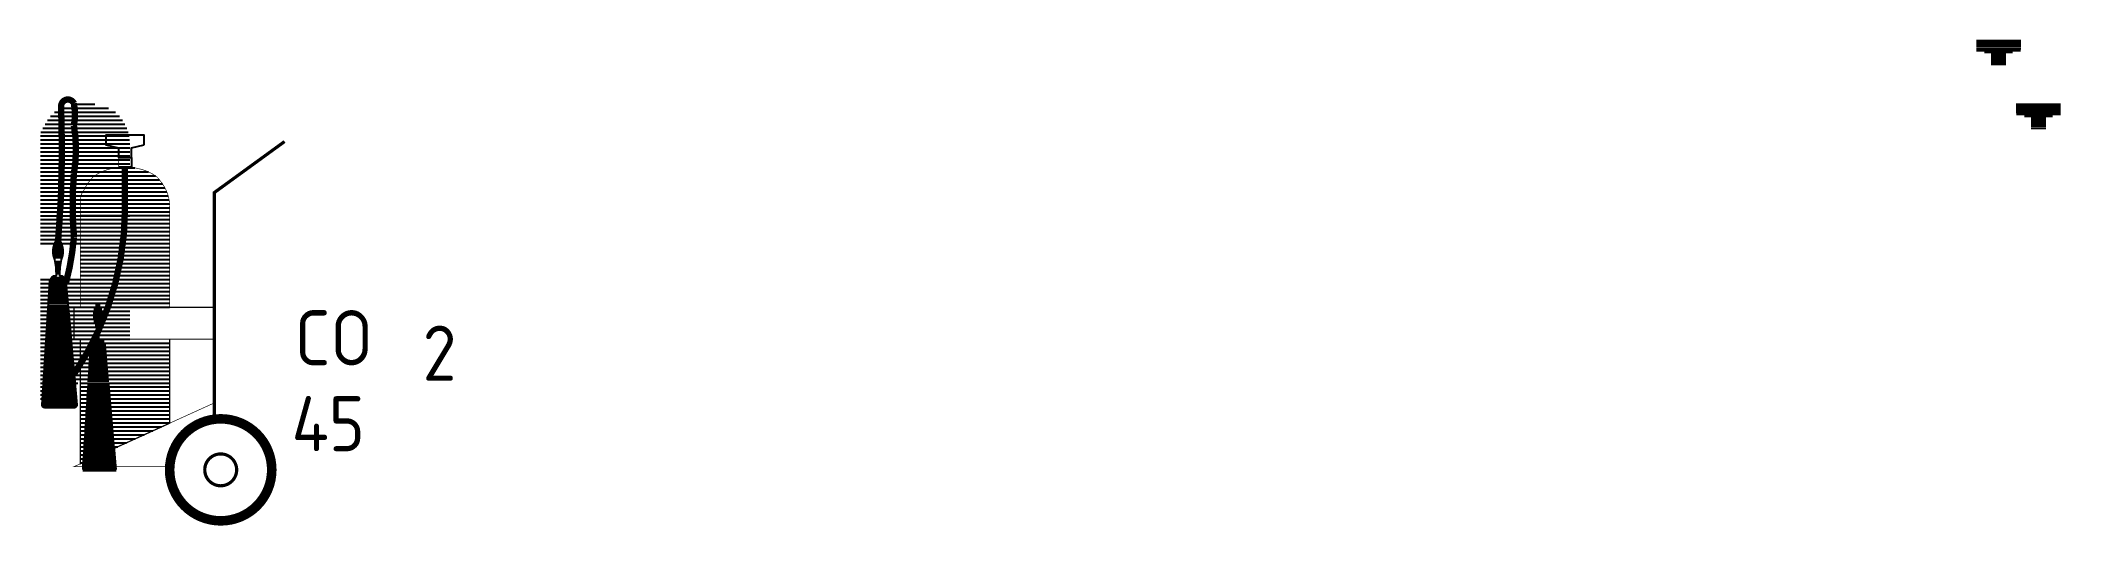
# Model space of a CAD drawing. Extents: x 148.6 to 221.9, y 35.2 to 52.9.
import ezdxf

# ---------------------------------------------------------------- set-up
doc = ezdxf.new("R2010")
doc.units = 0
doc.header["$LTSCALE"] = 2
doc.layers.get('0').update_dxf_attribs({"color": 16, "linetype": 'CONTINUOUS'})
for name, color, linetype in [('ROOD', 1, 'CONTINUOUS'), ('TXT', 7, 'CONTINUOUS'), ('VEILIG', 7, 'CONTINUOUS')]:
    doc.layers.add(name, color=color, linetype=linetype)
doc.styles.get("Standard").update_dxf_attribs({"font": 'ISO'})

# ---------------------------------------------------------------- blocks, each defined once
blk = doc.blocks.new('*X')
at = {"color": 0}
for p, q in [((151.017, 49.375), (152.405, 49.375)), ((151.017, 49.312), (152.405, 49.312)), ((151.017, 49.25), (152.405, 49.25)), ((151.017, 49.188), (152.405, 49.188)), ((151.017, 49.125), (152.405, 49.125)), ((151.02, 49.062), (152.401, 49.062)), ((151.27, 49), (152.151, 49)), ((151.479, 48.938), (151.942, 48.938)), ((151.479, 48.875), (151.942, 48.875)), ((151.479, 48.812), (151.942, 48.812)), ((151.479, 48.75), (151.942, 48.75)), ((151.479, 48.688), (151.942, 48.688)), ((151.479, 48.625), (151.942, 48.625)), ((90.575, 46.875), (92.925, 46.875)), ((90.669, 47), (92.831, 47)), ((90.796, 47.125), (92.704, 47.125)), ((91.017, 47.25), (92.483, 47.25)), ((91.443, 47.375), (92.057, 47.375)), ((90.35, 46.375), (93.133, 46.375)), ((90.35, 46.25), (93.147, 46.25)), ((90.369, 46.5), (93.104, 46.5)), ((90.431, 46.625), (93.061, 46.625)), ((90.499, 46.75), (93.001, 46.75)), ((90.35, 46.125), (93.15, 46.125)), ((90.35, 46), (93.15, 46)), ((90.35, 45.875), (93.15, 45.875)), ((90.35, 45.75), (93.15, 45.75)), ((90.35, 45.625), (93.15, 45.625)), ((90.35, 45.5), (93.15, 45.5)), ((90.35, 45.375), (93.15, 45.375)), ((90.35, 45.25), (93.15, 45.25)), ((90.35, 45.125), (93.15, 45.125)), ((90.35, 45), (93.15, 45)), ((90.35, 44.875), (93.15, 44.875)), ((90.35, 44.75), (93.15, 44.75)), ((90.35, 44.625), (93.15, 44.625)), ((90.35, 44.5), (93.15, 44.5)), ((90.35, 44.375), (93.15, 44.375)), ((90.35, 44.25), (93.15, 44.25)), ((90.35, 44.125), (93.15, 44.125)), ((90.35, 44), (93.15, 44)), ((90.35, 43.875), (93.15, 43.875)), ((90.35, 43.75), (93.15, 43.75)), ((90.35, 43.625), (93.15, 43.625)), ((90.35, 43.5), (93.15, 43.5)), ((90.35, 43.375), (93.15, 43.375)), ((90.35, 43.25), (93.15, 43.25)), ((90.35, 43.125), (93.15, 43.125)), ((90.827, 43.062), (90.973, 43.062)), ((90.891, 43.125), (90.909, 43.125)), ((90.35, 43), (93.15, 43)), ((90.746, 42.75), (91.054, 42.75)), ((90.749, 42.812), (91.051, 42.812)), ((90.749, 42.688), (91.051, 42.688)), ((90.759, 42.875), (91.041, 42.875)), ((90.759, 42.625), (91.041, 42.625)), ((90.776, 42.938), (91.024, 42.938)), ((90.776, 42.562), (91.024, 42.562)), ((90.8, 43), (91, 43)), ((90.813, 42.438), (90.987, 42.438)), ((90.35, 41.875), (93.15, 41.875)), ((90.65, 41.812), (91.15, 41.812)), ((90.665, 41.875), (91.135, 41.875)), ((90.705, 41.938), (91.095, 41.938)), ((90.824, 42.375), (90.976, 42.375)), ((90.833, 42.312), (90.967, 42.312)), ((90.84, 42.25), (90.96, 42.25)), ((90.845, 42.188), (90.955, 42.188)), ((90.848, 42.125), (90.952, 42.125)), ((90.85, 42.062), (90.95, 42.062)), ((90.35, 41.75), (93.15, 41.75)), ((90.35, 41.625), (93.15, 41.625)), ((90.35, 41.5), (93.15, 41.5)), ((90.35, 41.375), (93.15, 41.375)), ((90.35, 41.25), (93.15, 41.25)), ((90.611, 41.188), (91.205, 41.188)), ((90.615, 41.25), (91.2, 41.25)), ((90.619, 41.312), (91.194, 41.312)), ((90.623, 41.375), (91.188, 41.375)), ((90.627, 41.438), (91.183, 41.438)), ((90.631, 41.5), (91.177, 41.5)), ((90.635, 41.562), (91.172, 41.562)), ((90.639, 41.625), (91.166, 41.625)), ((90.643, 41.688), (91.161, 41.688)), ((90.646, 41.75), (91.155, 41.75)), ((90.35, 41.125), (93.15, 41.125)), ((90.35, 41), (93.15, 41)), ((90.35, 40.875), (93.15, 40.875)), ((90.35, 40.75), (93.15, 40.75)), ((90.35, 40.625), (93.15, 40.625)), ((90.572, 40.562), (91.261, 40.562)), ((90.576, 40.625), (91.255, 40.625)), ((90.58, 40.688), (91.249, 40.688)), ((90.584, 40.75), (91.244, 40.75)), ((90.587, 40.812), (91.238, 40.812)), ((90.591, 40.875), (91.233, 40.875)), ((90.595, 40.938), (91.227, 40.938)), ((90.599, 41), (91.222, 41)), ((90.603, 41.062), (91.216, 41.062)), ((90.607, 41.125), (91.211, 41.125)), ((90.35, 40.5), (93.15, 40.5)), ((90.35, 40.375), (93.15, 40.375)), ((90.35, 40.25), (93.15, 40.25)), ((90.35, 40.125), (93.15, 40.125)), ((90.35, 40), (93.15, 40)), ((90.532, 39.938), (91.316, 39.938)), ((90.536, 40), (91.31, 40)), ((90.54, 40.062), (91.305, 40.062)), ((90.544, 40.125), (91.299, 40.125)), ((90.548, 40.188), (91.294, 40.188)), ((90.552, 40.25), (91.288, 40.25)), ((90.556, 40.312), (91.283, 40.312)), ((90.56, 40.375), (91.277, 40.375)), ((90.564, 40.438), (91.272, 40.438)), ((90.568, 40.5), (91.266, 40.5)), ((90.35, 39.875), (93.15, 39.875)), ((90.35, 39.75), (93.15, 39.75)), ((90.35, 39.625), (93.15, 39.625)), ((90.35, 39.5), (93.15, 39.5)), ((90.35, 39.375), (93.15, 39.375)), ((90.35, 39.25), (92.9, 39.25)), ((90.489, 39.25), (91.377, 39.25)), ((90.493, 39.312), (91.371, 39.312)), ((90.497, 39.375), (91.366, 39.375)), ((90.501, 39.438), (91.36, 39.438)), ((90.505, 39.5), (91.355, 39.5)), ((90.509, 39.562), (91.349, 39.562)), ((90.513, 39.625), (91.344, 39.625)), ((90.517, 39.688), (91.338, 39.688)), ((90.521, 39.75), (91.333, 39.75)), ((90.525, 39.812), (91.327, 39.812)), ((90.528, 39.875), (91.322, 39.875)), ((90.35, 39.125), (92.625, 39.125)), ((90.35, 39), (92.35, 39)), ((90.35, 38.875), (92.075, 38.875)), ((90.35, 38.75), (91.8, 38.75)), ((90.35, 38.625), (91.525, 38.625)), ((90.45, 38.625), (91.432, 38.625)), ((90.454, 38.688), (91.427, 38.688)), ((90.458, 38.75), (91.421, 38.75)), ((90.462, 38.812), (91.416, 38.812)), ((90.466, 38.875), (91.41, 38.875)), ((90.469, 38.938), (91.405, 38.938)), ((90.473, 39), (91.399, 39)), ((90.477, 39.062), (91.394, 39.062)), ((90.481, 39.125), (91.388, 39.125)), ((90.485, 39.188), (91.383, 39.188)), ((90.35, 38.5), (91.25, 38.5)), ((90.35, 38.375), (90.975, 38.375)), ((90.35, 38.25), (90.7, 38.25)), ((90.35, 38.125), (90.425, 38.125)), ((90.411, 38), (91.488, 38)), ((90.414, 38.062), (91.482, 38.062)), ((90.418, 38.125), (91.477, 38.125)), ((90.422, 38.188), (91.471, 38.188)), ((90.426, 38.25), (91.466, 38.25)), ((90.43, 38.312), (91.46, 38.312)), ((90.434, 38.375), (91.455, 38.375)), ((90.438, 38.438), (91.449, 38.438)), ((90.442, 38.5), (91.443, 38.5)), ((90.446, 38.562), (91.438, 38.562)), ((90.407, 37.938), (91.493, 37.938)), ((90.428, 37.875), (91.472, 37.875))]:
    blk.add_line(p, q, dxfattribs=at)

msp = doc.modelspace()

# ---------------------------------------------------------------- linework, layer by layer
at = {"layer": 'VEILIG', "color": 0}
for p, q in [((151.942, 48.601), (151.942, 48.254)), ((151.942, 48.254), (151.479, 48.254))]:
    msp.add_line(p, q, dxfattribs=at)
for points, const_width in [([(149.282, 45.477, 0.03122), (149.397, 50.451, -0.812792), (149.86, 50.567, -0.08646), (149.86, 49.757, -0.086403), (149.86, 48.022, 0.043175), (149.86, 45.709, -0.043714), (149.574, 44.062, 0.215027)], 0.231), ([(151.711, 48.254), (151.711, 46.75, -0.150136), (149.86, 40.735, 0.232394)], 0.231), ([(153.33, 46.851, 0.098815), (153.216, 47.384, 0.091066), (152.856, 47.906, 0.084661), (152.351, 48.159, 0.073854), (151.711, 48.254, 0.073854), (151.071, 48.159, 0.084661), (150.566, 47.906, 0.091066), (150.205, 47.384, 0.171526), (150.091, 47.066), (150.091, 43.164)], 0.0231), ([(154.603, 37.265, 1), (155.759, 37.265, 1), (154.603, 37.265, 1)], 0.116)]:
    msp.add_lwpolyline(points, format="xyb", dxfattribs=dict(at, const_width=const_width))
msp.add_lwpolyline([(152.405, 49.063), (152.405, 49.41), (151.017, 49.41), (151.017, 49.063), (151.479, 48.948), (151.479, 48.601), (151.942, 48.601), (151.942, 48.948)], close=True, dxfattribs=at)
for points, const_width in [([(154.95, 39.115), (154.95, 47.328), (157.495, 49.179)], 0.116), ([(151.479, 48.601), (151.479, 48.254)], 0.0231), ([(153.33, 43.164), (153.33, 46.835)], 0.0231), ([(154.95, 42.007), (149.86, 42.007), (149.86, 43.164), (154.95, 43.164)], 0.0463), ([(153.33, 42.007), (153.33, 38.958), (150.091, 37.485), (150.091, 42.007)], 0.0463), ([(154.95, 39.101), (154.95, 39.694), (149.86, 37.38), (153.334, 37.38)], 0.0231)]:
    msp.add_lwpolyline(points, dxfattribs=dict(at, const_width=const_width))
msp.add_lwpolyline([(149.339, 45.593, -0.078461), (149.397, 45.477, -0.216637), (149.397, 44.899, 0.058232), (149.339, 44.321, -0.385314), (149.57, 44.112), (149.968, 39.622, -0.443716), (149.876, 39.52), (148.803, 39.52, -0.428923), (148.711, 39.617), (148.993, 44.101, -0.399656), (149.224, 44.321, 0.058232), (149.166, 44.899, -0.216637), (149.166, 45.477, -0.078461), (149.224, 45.593, -0.514618)], format="xyb", close=True, dxfattribs=at)
at = {"layer": 'VEILIG', "color": 0, "const_width": 0.347}
msp.add_lwpolyline([(153.33, 37.265, 1), (157.032, 37.265, 1)], format="xyb", close=True, dxfattribs=at)

# ---------------------------------------------------------------- block references
at = {"layer": 'ROOD', "color": 0, "xscale": 1.156746031746032, "yscale": 1.156746031746032, "zscale": 1.156746031746032}
msp.add_blockref('*X', (45.579, -6.576), dxfattribs=at)
msp.add_blockref('*X', (45.579, -6.576), dxfattribs=at)
at = {"layer": 'VEILIG', "color": 0, "xscale": 1.156746031746032, "yscale": 1.156746031746032, "zscale": 1.156746031746032}
msp.add_blockref('*X', (44.133, -4.263), dxfattribs=at)

# ---------------------------------------------------------------- texts
at = {"layer": 'TXT', "color": 0}
for s, p in [('CO', (157.865, 41.057)), ('2', (162.5, 40.5)), ('45', (157.75, 37.94))]:
    msp.add_text(s, height=2, dxfattribs=at).set_placement(p)

doc.saveas('drawing.dxf')
